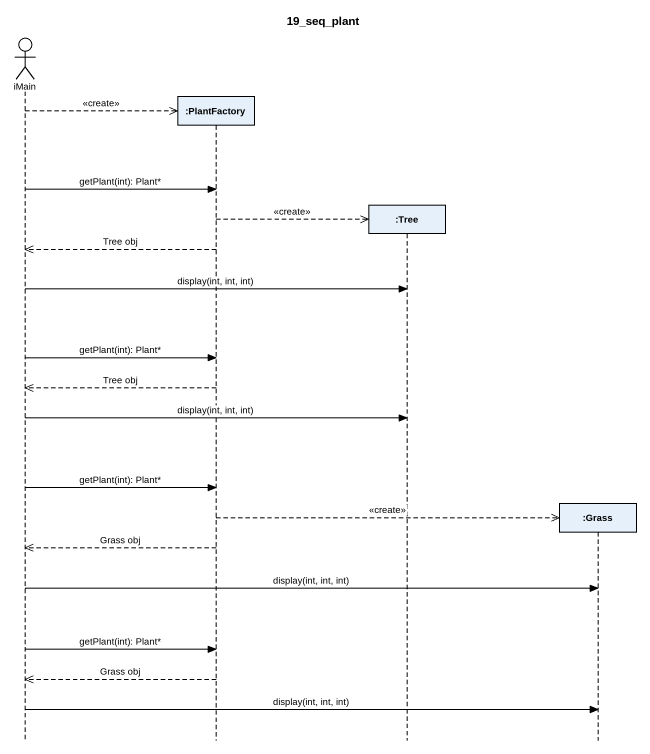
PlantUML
@startuml
title 19_seq_plant
hide footbox
actor iMain
participant ":PlantFactory" as PlantFactory
participant ":Tree" as Tree
participant ":Grass" as Grass

iMain -->> PlantFactory ** : <<create>>
iMain -> PlantFactory : getPlant(int): Plant*
PlantFactory -->> Tree ** : <<create>>
PlantFactory -->> iMain : Tree obj
iMain -> Tree : display(int, int, int)
iMain -> PlantFactory : getPlant(int): Plant*
PlantFactory -->> iMain : Tree obj
iMain -> Tree : display(int, int, int)
iMain -> PlantFactory : getPlant(int): Plant*
PlantFactory -->> Grass ** : <<create>>
PlantFactory -->> iMain : Grass obj
iMain -> Grass : display(int, int, int)
iMain -> PlantFactory : getPlant(int): Plant*
PlantFactory -->> iMain : Grass obj
iMain -> Grass : display(int, int, int)
@enduml
